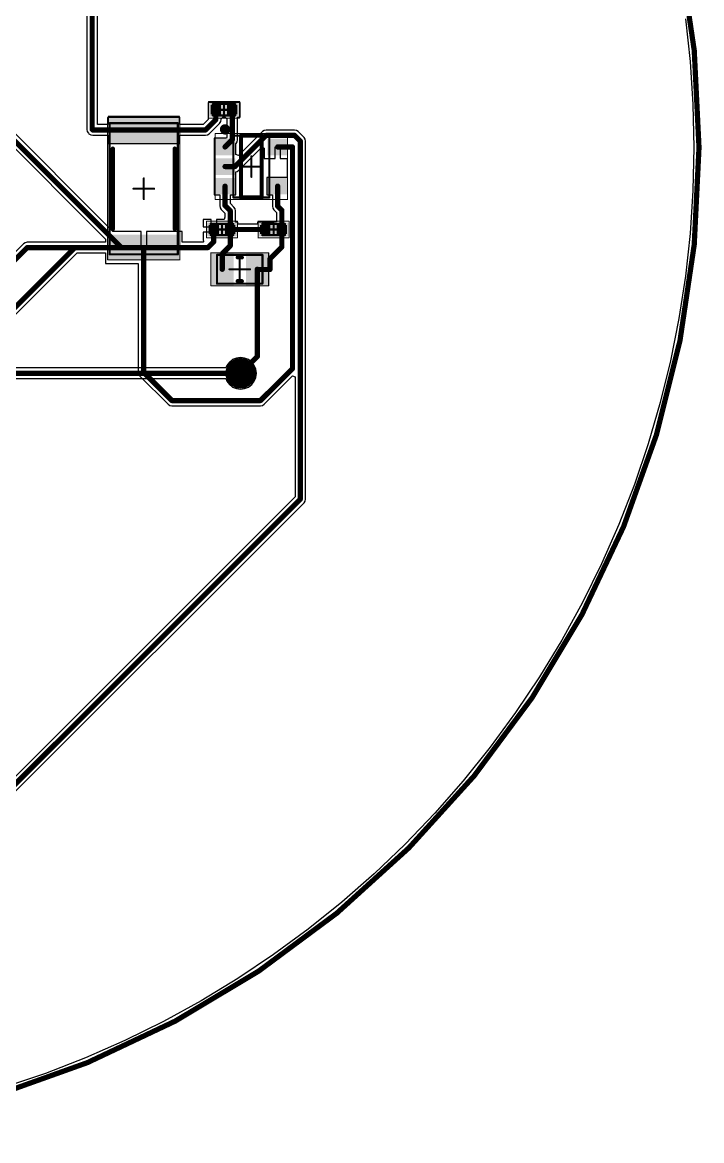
# Model space of a CAD drawing. Header units: millimetres. Extents: x 60.3 to 156.5, y 68.2 to 164.5.
# Drawn here: x 123.6 to 156.5, y 68.2 to 122.4 of the extents above; entities that cross this region are included whole.
import ezdxf

# ---------------------------------------------------------------- set-up
doc = ezdxf.new("R2010")
doc.units = ezdxf.units.MM
for name, color, linetype in [('BottomLayer', 5, 'Continuous'), ('BottomSolder', 6, 'Continuous'), ('KeepOutLayer', 6, 'Continuous'), ('Mechanical13', 56, 'Continuous'), ('Mechanical15', 56, 'Continuous'), ('MultiLayer', 9, 'Continuous'), ('TopLayer', 1, 'Continuous'), ('TopOverlay', 2, 'Continuous'), ('TopPaste', 8, 'Continuous'), ('TopSolder', 216, 'Continuous'), ('ViaHoleLayer', 16, 'Continuous')]:
    doc.layers.add(name, color=color, linetype=linetype)

# ---------------------------------------------------------------- blocks, each defined once
blk = doc.blocks.new('CAP0805_1')
at = {"layer": 'Mechanical13', "const_width": 0.1}
for points in [[(-1.1, -0.7), (-1.1, 0.7)], [(-1.1, 0.7), (1.1, 0.7)], [(1.1, -0.7), (1.1, 0.7)], [(-1.1, -0.7), (1.1, -0.7)]]:
    blk.add_lwpolyline(points, dxfattribs=at)
at = {"layer": 'Mechanical13', "const_width": 0.05}
for points in [[(-1.125, 0.7, 1), (-1.075, 0.7, 1)], [(-1.125, 0.7, 1), (-1.075, 0.7, 1)], [(1.075, 0.7, 1), (1.125, 0.7, 1)], [(1.075, 0.7, 1), (1.125, 0.7, 1)], [(-1.125, -0.7, 1), (-1.075, -0.7, 1)], [(-1.125, -0.7, 1), (-1.075, -0.7, 1)], [(1.075, -0.7, 1), (1.125, -0.7, 1)], [(1.075, -0.7, 1), (1.125, -0.7, 1)]]:
    blk.add_lwpolyline(points, format="xyb", close=True, dxfattribs=at)
at = {"layer": 'Mechanical15'}
for points, const_width in [([(-1.4, -0.8), (-1.4, 0.8)], 0.05), ([(-1.4, 0.8), (1.4, 0.8)], 0.05), ([(0, -0.5), (0, 0.5)], 0.1), ([(1.4, -0.8), (1.4, 0.8)], 0.05), ([(-0.5, 0), (0.5, 0)], 0.1), ([(-1.4, -0.8), (1.4, -0.8)], 0.05)]:
    blk.add_lwpolyline(points, dxfattribs=dict(at, const_width=const_width))
for points, const_width in [([(-1.412, 0.8, 1), (-1.387, 0.8, 1)], 0.025), ([(-1.412, 0.8, 1), (-1.387, 0.8, 1)], 0.025), ([(-0.025, 0.5, 1), (0.025, 0.5, 1)], 0.05), ([(1.387, 0.8, 1), (1.412, 0.8, 1)], 0.025), ([(1.387, 0.8, 1), (1.412, 0.8, 1)], 0.025), ([(-0.525, 0, 1), (-0.475, 0, 1)], 0.05), ([(0.475, 0, 1), (0.525, 0, 1)], 0.05), ([(-0.025, -0.5, 1), (0.025, -0.5, 1)], 0.05), ([(-1.412, -0.8, 1), (-1.387, -0.8, 1)], 0.025), ([(-1.412, -0.8, 1), (-1.387, -0.8, 1)], 0.025), ([(1.387, -0.8, 1), (1.412, -0.8, 1)], 0.025), ([(1.387, -0.8, 1), (1.412, -0.8, 1)], 0.025)]:
    blk.add_lwpolyline(points, format="xyb", close=True, dxfattribs=dict(at, const_width=const_width))
at = {"layer": 'TopLayer'}
for points in [[(-0.4, -0.675), (-0.4, 0.675), (-1.3, -0.675), (-1.3, 0.675)], [(1.3, -0.675), (1.3, 0.675), (0.4, -0.675), (0.4, 0.675)]]:
    blk.add_solid(points, dxfattribs=at)
at = {"layer": 'TopOverlay', "const_width": 0.2}
for points in [[(-0.1, 0.575), (0.1, 0.575)], [(-0.1, -0.575), (0.1, -0.575)]]:
    blk.add_lwpolyline(points, dxfattribs=at)
at = {"layer": 'TopOverlay', "const_width": 0.1}
for points in [[(-0.15, 0.575, 1), (-0.05, 0.575, 1)], [(0.05, 0.575, 1), (0.15, 0.575, 1)], [(-0.15, -0.575, 1), (-0.05, -0.575, 1)], [(0.05, -0.575, 1), (0.15, -0.575, 1)]]:
    blk.add_lwpolyline(points, format="xyb", close=True, dxfattribs=at)
at = {"layer": 'TopPaste'}
for points in [[(-0.4, -0.675), (-0.4, 0.675), (-1.3, -0.675), (-1.3, 0.675)], [(1.3, -0.675), (1.3, 0.675), (0.4, -0.675), (0.4, 0.675)]]:
    blk.add_solid(points, dxfattribs=at)
at = {"layer": 'TopSolder'}
for points in [[(-0.298, -0.777), (-0.298, 0.777), (-1.402, -0.777), (-1.402, 0.777)], [(1.402, -0.777), (1.402, 0.777), (0.298, -0.777), (0.298, 0.777)]]:
    blk.add_solid(points, dxfattribs=at)
blk = doc.blocks.new('RES0402_42')
at = {"layer": 'Mechanical13', "const_width": 0.1}
for points in [[(-0.55, -0.275), (-0.55, 0.275)], [(-0.55, 0.275), (0.55, 0.275)], [(0.55, -0.275), (0.55, 0.275)], [(-0.55, -0.275), (0.55, -0.275)]]:
    blk.add_lwpolyline(points, dxfattribs=at)
at = {"layer": 'Mechanical13', "const_width": 0.05}
for points in [[(-0.575, 0.275, 1), (-0.525, 0.275, 1)], [(-0.575, 0.275, 1), (-0.525, 0.275, 1)], [(0.525, 0.275, 1), (0.575, 0.275, 1)], [(0.525, 0.275, 1), (0.575, 0.275, 1)], [(-0.575, -0.275, 1), (-0.525, -0.275, 1)], [(-0.575, -0.275, 1), (-0.525, -0.275, 1)], [(0.525, -0.275, 1), (0.575, -0.275, 1)], [(0.525, -0.275, 1), (0.575, -0.275, 1)]]:
    blk.add_lwpolyline(points, format="xyb", close=True, dxfattribs=at)
at = {"layer": 'Mechanical15'}
for points, const_width in [([(-0.75, -0.4), (-0.75, 0.4)], 0.05), ([(-0.75, 0.4), (0.75, 0.4)], 0.05), ([(-0.275, 0), (0.275, 0)], 0.1), ([(0, -0.275), (0, 0.275)], 0.1), ([(0.75, -0.4), (0.75, 0.4)], 0.05), ([(-0.75, -0.4), (0.75, -0.4)], 0.05)]:
    blk.add_lwpolyline(points, dxfattribs=dict(at, const_width=const_width))
for points, const_width in [([(-0.763, 0.4, 1), (-0.738, 0.4, 1)], 0.025), ([(-0.763, 0.4, 1), (-0.738, 0.4, 1)], 0.025), ([(-0.3, 0, 1), (-0.25, 0, 1)], 0.05), ([(-0.025, 0.275, 1), (0.025, 0.275, 1)], 0.05), ([(0.25, 0, 1), (0.3, 0, 1)], 0.05), ([(0.738, 0.4, 1), (0.763, 0.4, 1)], 0.025), ([(0.738, 0.4, 1), (0.763, 0.4, 1)], 0.025), ([(-0.763, -0.4, 1), (-0.738, -0.4, 1)], 0.025), ([(-0.763, -0.4, 1), (-0.738, -0.4, 1)], 0.025), ([(-0.025, -0.275, 1), (0.025, -0.275, 1)], 0.05), ([(0.738, -0.4, 1), (0.763, -0.4, 1)], 0.025), ([(0.738, -0.4, 1), (0.763, -0.4, 1)], 0.025)]:
    blk.add_lwpolyline(points, format="xyb", close=True, dxfattribs=dict(at, const_width=const_width))
at = {"layer": 'TopLayer'}
for points in [[(-0.15, -0.225), (-0.15, 0.225), (-0.65, -0.225), (-0.65, 0.225)], [(0.65, -0.225), (0.65, 0.225), (0.15, -0.225), (0.15, 0.225)]]:
    blk.add_solid(points, dxfattribs=at)
at = {"layer": 'TopPaste'}
for points in [[(-0.15, -0.225), (-0.15, 0.225), (-0.65, -0.225), (-0.65, 0.225)], [(0.65, -0.225), (0.65, 0.225), (0.15, -0.225), (0.15, 0.225)]]:
    blk.add_solid(points, dxfattribs=at)
at = {"layer": 'TopSolder'}
for points in [[(-0.048, -0.327), (-0.048, 0.327), (-0.752, -0.327), (-0.752, 0.327)], [(0.752, -0.327), (0.752, 0.327), (0.048, -0.327), (0.048, 0.327)]]:
    blk.add_solid(points, dxfattribs=at)
blk = doc.blocks.new('RES0402_43')
at = {"layer": 'Mechanical13', "const_width": 0.1}
for points in [[(-0.55, -0.275), (-0.55, 0.275)], [(-0.55, 0.275), (0.55, 0.275)], [(0.55, -0.275), (0.55, 0.275)], [(-0.55, -0.275), (0.55, -0.275)]]:
    blk.add_lwpolyline(points, dxfattribs=at)
at = {"layer": 'Mechanical13', "const_width": 0.05}
for points in [[(-0.575, 0.275, 1), (-0.525, 0.275, 1)], [(-0.575, 0.275, 1), (-0.525, 0.275, 1)], [(0.525, 0.275, 1), (0.575, 0.275, 1)], [(0.525, 0.275, 1), (0.575, 0.275, 1)], [(-0.575, -0.275, 1), (-0.525, -0.275, 1)], [(-0.575, -0.275, 1), (-0.525, -0.275, 1)], [(0.525, -0.275, 1), (0.575, -0.275, 1)], [(0.525, -0.275, 1), (0.575, -0.275, 1)]]:
    blk.add_lwpolyline(points, format="xyb", close=True, dxfattribs=at)
at = {"layer": 'Mechanical15'}
for points, const_width in [([(-0.75, -0.4), (-0.75, 0.4)], 0.05), ([(-0.75, 0.4), (0.75, 0.4)], 0.05), ([(-0.275, 0), (0.275, 0)], 0.1), ([(0, -0.275), (0, 0.275)], 0.1), ([(0.75, -0.4), (0.75, 0.4)], 0.05), ([(-0.75, -0.4), (0.75, -0.4)], 0.05)]:
    blk.add_lwpolyline(points, dxfattribs=dict(at, const_width=const_width))
for points, const_width in [([(-0.763, 0.4, 1), (-0.738, 0.4, 1)], 0.025), ([(-0.763, 0.4, 1), (-0.738, 0.4, 1)], 0.025), ([(-0.3, 0, 1), (-0.25, 0, 1)], 0.05), ([(-0.025, 0.275, 1), (0.025, 0.275, 1)], 0.05), ([(0.25, 0, 1), (0.3, 0, 1)], 0.05), ([(0.738, 0.4, 1), (0.763, 0.4, 1)], 0.025), ([(0.738, 0.4, 1), (0.763, 0.4, 1)], 0.025), ([(-0.763, -0.4, 1), (-0.738, -0.4, 1)], 0.025), ([(-0.763, -0.4, 1), (-0.738, -0.4, 1)], 0.025), ([(-0.025, -0.275, 1), (0.025, -0.275, 1)], 0.05), ([(0.738, -0.4, 1), (0.763, -0.4, 1)], 0.025), ([(0.738, -0.4, 1), (0.763, -0.4, 1)], 0.025)]:
    blk.add_lwpolyline(points, format="xyb", close=True, dxfattribs=dict(at, const_width=const_width))
at = {"layer": 'TopLayer'}
for points in [[(-0.15, -0.225), (-0.15, 0.225), (-0.65, -0.225), (-0.65, 0.225)], [(0.65, -0.225), (0.65, 0.225), (0.15, -0.225), (0.15, 0.225)]]:
    blk.add_solid(points, dxfattribs=at)
at = {"layer": 'TopPaste'}
for points in [[(-0.15, -0.225), (-0.15, 0.225), (-0.65, -0.225), (-0.65, 0.225)], [(0.65, -0.225), (0.65, 0.225), (0.15, -0.225), (0.15, 0.225)]]:
    blk.add_solid(points, dxfattribs=at)
at = {"layer": 'TopSolder'}
for points in [[(-0.048, -0.327), (-0.048, 0.327), (-0.752, -0.327), (-0.752, 0.327)], [(0.752, -0.327), (0.752, 0.327), (0.048, -0.327), (0.048, 0.327)]]:
    blk.add_solid(points, dxfattribs=at)
blk = doc.blocks.new('RES0402_44')
at = {"layer": 'Mechanical13', "const_width": 0.1}
for points in [[(-0.55, -0.275), (-0.55, 0.275)], [(-0.55, 0.275), (0.55, 0.275)], [(0.55, -0.275), (0.55, 0.275)], [(-0.55, -0.275), (0.55, -0.275)]]:
    blk.add_lwpolyline(points, dxfattribs=at)
at = {"layer": 'Mechanical13', "const_width": 0.05}
for points in [[(-0.575, 0.275, 1), (-0.525, 0.275, 1)], [(-0.575, 0.275, 1), (-0.525, 0.275, 1)], [(0.525, 0.275, 1), (0.575, 0.275, 1)], [(0.525, 0.275, 1), (0.575, 0.275, 1)], [(-0.575, -0.275, 1), (-0.525, -0.275, 1)], [(-0.575, -0.275, 1), (-0.525, -0.275, 1)], [(0.525, -0.275, 1), (0.575, -0.275, 1)], [(0.525, -0.275, 1), (0.575, -0.275, 1)]]:
    blk.add_lwpolyline(points, format="xyb", close=True, dxfattribs=at)
at = {"layer": 'Mechanical15'}
for points, const_width in [([(-0.75, -0.4), (-0.75, 0.4)], 0.05), ([(-0.75, 0.4), (0.75, 0.4)], 0.05), ([(-0.275, 0), (0.275, 0)], 0.1), ([(0, -0.275), (0, 0.275)], 0.1), ([(0.75, -0.4), (0.75, 0.4)], 0.05), ([(-0.75, -0.4), (0.75, -0.4)], 0.05)]:
    blk.add_lwpolyline(points, dxfattribs=dict(at, const_width=const_width))
for points, const_width in [([(-0.762, 0.4, 1), (-0.737, 0.4, 1)], 0.025), ([(-0.762, 0.4, 1), (-0.737, 0.4, 1)], 0.025), ([(-0.3, 0, 1), (-0.25, 0, 1)], 0.05), ([(-0.025, 0.275, 1), (0.025, 0.275, 1)], 0.05), ([(0.25, 0, 1), (0.3, 0, 1)], 0.05), ([(0.738, 0.4, 1), (0.763, 0.4, 1)], 0.025), ([(0.738, 0.4, 1), (0.763, 0.4, 1)], 0.025), ([(-0.762, -0.4, 1), (-0.737, -0.4, 1)], 0.025), ([(-0.762, -0.4, 1), (-0.737, -0.4, 1)], 0.025), ([(-0.025, -0.275, 1), (0.025, -0.275, 1)], 0.05), ([(0.738, -0.4, 1), (0.763, -0.4, 1)], 0.025), ([(0.738, -0.4, 1), (0.763, -0.4, 1)], 0.025)]:
    blk.add_lwpolyline(points, format="xyb", close=True, dxfattribs=dict(at, const_width=const_width))
at = {"layer": 'TopLayer'}
for points in [[(-0.15, -0.225), (-0.15, 0.225), (-0.65, -0.225), (-0.65, 0.225)], [(0.65, -0.225), (0.65, 0.225), (0.15, -0.225), (0.15, 0.225)]]:
    blk.add_solid(points, dxfattribs=at)
at = {"layer": 'TopPaste'}
for points in [[(-0.15, -0.225), (-0.15, 0.225), (-0.65, -0.225), (-0.65, 0.225)], [(0.65, -0.225), (0.65, 0.225), (0.15, -0.225), (0.15, 0.225)]]:
    blk.add_solid(points, dxfattribs=at)
at = {"layer": 'TopSolder'}
for points in [[(-0.048, -0.327), (-0.048, 0.327), (-0.752, -0.327), (-0.752, 0.327)], [(0.752, -0.327), (0.752, 0.327), (0.048, -0.327), (0.048, 0.327)]]:
    blk.add_solid(points, dxfattribs=at)
blk = doc.blocks.new('RES2512_45')
at = {"layer": 'Mechanical13', "const_width": 0.1}
for points in [[(-3.18, -1.65), (-3.18, 1.65)], [(3.18, 1.65), (-3.18, 1.65)], [(3.18, -1.65), (3.18, 1.65)], [(3.18, -1.65), (-3.18, -1.65)]]:
    blk.add_lwpolyline(points, dxfattribs=at)
at = {"layer": 'Mechanical13', "const_width": 0.05}
for points in [[(-3.205, 1.65, 1), (-3.155, 1.65, 1)], [(-3.205, 1.65, 1), (-3.155, 1.65, 1)], [(3.155, 1.65, 1), (3.205, 1.65, 1)], [(3.155, 1.65, 1), (3.205, 1.65, 1)], [(-3.205, -1.65, 1), (-3.155, -1.65, 1)], [(-3.205, -1.65, 1), (-3.155, -1.65, 1)], [(3.155, -1.65, 1), (3.205, -1.65, 1)], [(3.155, -1.65, 1), (3.205, -1.65, 1)]]:
    blk.add_lwpolyline(points, format="xyb", close=True, dxfattribs=at)
at = {"layer": 'Mechanical15'}
for points, const_width in [([(-3.45, -1.75), (-3.45, 1.75)], 0.05), ([(3.45, 1.75), (-3.45, 1.75)], 0.05), ([(3.45, -1.75), (3.45, 1.75)], 0.05), ([(0, -0.5), (0, 0.5)], 0.1), ([(0.5, 0), (-0.5, 0)], 0.1), ([(3.45, -1.75), (-3.45, -1.75)], 0.05)]:
    blk.add_lwpolyline(points, dxfattribs=dict(at, const_width=const_width))
for points, const_width in [([(-3.463, 1.75, 1), (-3.438, 1.75, 1)], 0.025), ([(-3.463, 1.75, 1), (-3.438, 1.75, 1)], 0.025), ([(3.438, 1.75, 1), (3.463, 1.75, 1)], 0.025), ([(3.438, 1.75, 1), (3.463, 1.75, 1)], 0.025), ([(-0.025, 0.5, 1), (0.025, 0.5, 1)], 0.05), ([(-0.525, 0, 1), (-0.475, 0, 1)], 0.05), ([(0.475, 0, 1), (0.525, 0, 1)], 0.05), ([(-0.025, -0.5, 1), (0.025, -0.5, 1)], 0.05), ([(-3.463, -1.75, 1), (-3.438, -1.75, 1)], 0.025), ([(-3.463, -1.75, 1), (-3.438, -1.75, 1)], 0.025), ([(3.438, -1.75, 1), (3.463, -1.75, 1)], 0.025), ([(3.438, -1.75, 1), (3.463, -1.75, 1)], 0.025)]:
    blk.add_lwpolyline(points, format="xyb", close=True, dxfattribs=dict(at, const_width=const_width))
at = {"layer": 'TopLayer'}
for points in [[(-2.325, -1.6), (-2.325, 1.6), (-3.375, -1.6), (-3.375, 1.6)], [(3.375, -1.6), (3.375, 1.6), (2.325, -1.6), (2.325, 1.6)]]:
    blk.add_solid(points, dxfattribs=at)
at = {"layer": 'TopOverlay', "const_width": 0.2}
for points in [[(1.95, 1.5), (-1.95, 1.5)], [(1.95, -1.5), (-1.95, -1.5)]]:
    blk.add_lwpolyline(points, dxfattribs=at)
at = {"layer": 'TopOverlay', "const_width": 0.1}
for points in [[(-2, 1.5, 1), (-1.9, 1.5, 1)], [(1.9, 1.5, 1), (2, 1.5, 1)], [(-2, -1.5, 1), (-1.9, -1.5, 1)], [(1.9, -1.5, 1), (2, -1.5, 1)]]:
    blk.add_lwpolyline(points, format="xyb", close=True, dxfattribs=at)
at = {"layer": 'TopPaste'}
for points in [[(-2.325, -1.6), (-2.325, 1.6), (-3.375, -1.6), (-3.375, 1.6)], [(3.375, -1.6), (3.375, 1.6), (2.325, -1.6), (2.325, 1.6)]]:
    blk.add_solid(points, dxfattribs=at)
at = {"layer": 'TopSolder'}
for points in [[(-2.223, -1.702), (-2.223, 1.702), (-3.477, -1.702), (-3.477, 1.702)], [(3.477, -1.702), (3.477, 1.702), (2.223, -1.702), (2.223, 1.702)]]:
    blk.add_solid(points, dxfattribs=at)
blk = doc.blocks.new('SOT23_5_67')
at = {"layer": 'Mechanical13', "const_width": 0.1}
for points in [[(-0.875, -1.5), (-0.875, 1.5)], [(-0.875, 1.5), (0.875, 1.5)], [(0.875, -1.5), (0.875, 1.5)], [(-0.875, -1.5), (0.875, -1.5)]]:
    blk.add_lwpolyline(points, dxfattribs=at)
at = {"layer": 'Mechanical13', "const_width": 0.05}
for points in [[(-0.9, 1.5, 1), (-0.85, 1.5, 1)], [(-0.9, 1.5, 1), (-0.85, 1.5, 1)], [(0.85, 1.5, 1), (0.9, 1.5, 1)], [(0.85, 1.5, 1), (0.9, 1.5, 1)], [(-0.9, -1.5, 1), (-0.85, -1.5, 1)], [(-0.9, -1.5, 1), (-0.85, -1.5, 1)], [(0.85, -1.5, 1), (0.9, -1.5, 1)], [(0.85, -1.5, 1), (0.9, -1.5, 1)]]:
    blk.add_lwpolyline(points, format="xyb", close=True, dxfattribs=at)
at = {"layer": 'Mechanical15'}
for points, const_width in [([(-1.75, -1.6), (-1.75, 1.6)], 0.05), ([(-1.75, 1.6), (1.75, 1.6)], 0.05), ([(1.75, -1.6), (1.75, 1.6)], 0.05), ([(0, -0.5), (0, 0.5)], 0.1), ([(-0.5, 0), (0.5, 0)], 0.1), ([(-1.75, -1.6), (1.75, -1.6)], 0.05)]:
    blk.add_lwpolyline(points, dxfattribs=dict(at, const_width=const_width))
for points, const_width in [([(-1.762, 1.6, 1), (-1.737, 1.6, 1)], 0.025), ([(-1.762, 1.6, 1), (-1.737, 1.6, 1)], 0.025), ([(1.737, 1.6, 1), (1.762, 1.6, 1)], 0.025), ([(1.737, 1.6, 1), (1.762, 1.6, 1)], 0.025), ([(-0.025, 0.5, 1), (0.025, 0.5, 1)], 0.05), ([(-0.525, 0, 1), (-0.475, 0, 1)], 0.05), ([(0.475, 0, 1), (0.525, 0, 1)], 0.05), ([(-0.025, -0.5, 1), (0.025, -0.5, 1)], 0.05), ([(-1.762, -1.6, 1), (-1.737, -1.6, 1)], 0.025), ([(-1.762, -1.6, 1), (-1.737, -1.6, 1)], 0.025), ([(1.737, -1.6, 1), (1.762, -1.6, 1)], 0.025), ([(1.737, -1.6, 1), (1.762, -1.6, 1)], 0.025)]:
    blk.add_lwpolyline(points, format="xyb", close=True, dxfattribs=dict(at, const_width=const_width))
at = {"layer": 'TopLayer'}
for points in [[(-0.875, 0.65), (-0.875, 1.25), (-1.675, 0.65), (-1.675, 1.25)], [(1.675, 0.65), (1.675, 1.25), (0.875, 0.65), (0.875, 1.25)], [(-0.875, -0.3), (-0.875, 0.3), (-1.675, -0.3), (-1.675, 0.3)], [(-0.875, -1.25), (-0.875, -0.65), (-1.675, -1.25), (-1.675, -0.65)], [(1.675, -1.25), (1.675, -0.65), (0.875, -1.25), (0.875, -0.65)]]:
    blk.add_solid(points, dxfattribs=at)
at = {"layer": 'TopOverlay'}
for points, const_width in [([(-1.15, 1.8, 1), (-1.4, 1.8, 1)], 0.25), ([(-1.463, 1.8, 1), (-1.338, 1.8, 1)], 0.125), ([(-1.212, 1.8, 1), (-1.088, 1.8, 1)], 0.125), ([(-0.55, 1.5, 1), (-0.45, 1.5, 1)], 0.1), ([(-0.55, 1.5, 1), (-0.45, 1.5, 1)], 0.1), ([(0.45, 1.5, 1), (0.55, 1.5, 1)], 0.1), ([(0.45, 1.5, 1), (0.55, 1.5, 1)], 0.1), ([(-0.55, -1.5, 1), (-0.45, -1.5, 1)], 0.1), ([(-0.55, -1.5, 1), (-0.45, -1.5, 1)], 0.1), ([(0.45, -1.5, 1), (0.55, -1.5, 1)], 0.1), ([(0.45, -1.5, 1), (0.55, -1.5, 1)], 0.1)]:
    blk.add_lwpolyline(points, format="xyb", close=True, dxfattribs=dict(at, const_width=const_width))
at = {"layer": 'TopOverlay', "const_width": 0.2}
for points in [[(-0.5, -1.5), (-0.5, 1.5)], [(-0.5, 1.5), (0.5, 1.5)], [(0.5, -1.5), (0.5, 1.5)], [(-0.5, -1.5), (0.5, -1.5)]]:
    blk.add_lwpolyline(points, dxfattribs=at)
at = {"layer": 'TopPaste'}
for points in [[(-0.875, 0.65), (-0.875, 1.25), (-1.675, 0.65), (-1.675, 1.25)], [(1.675, 0.65), (1.675, 1.25), (0.875, 0.65), (0.875, 1.25)], [(-0.875, -0.3), (-0.875, 0.3), (-1.675, -0.3), (-1.675, 0.3)], [(-0.875, -1.25), (-0.875, -0.65), (-1.675, -1.25), (-1.675, -0.65)], [(1.675, -1.25), (1.675, -0.65), (0.875, -1.25), (0.875, -0.65)]]:
    blk.add_solid(points, dxfattribs=at)
at = {"layer": 'TopSolder'}
for points in [[(-0.773, 0.548), (-0.773, 1.352), (-1.777, 0.548), (-1.777, 1.352)], [(1.777, 0.548), (1.777, 1.352), (0.773, 0.548), (0.773, 1.352)], [(-0.773, -0.402), (-0.773, 0.402), (-1.777, -0.402), (-1.777, 0.402)], [(-0.773, -1.352), (-0.773, -0.548), (-1.777, -1.352), (-1.777, -0.548)], [(1.777, -1.352), (1.777, -0.548), (0.773, -1.352), (0.773, -0.548)]]:
    blk.add_solid(points, dxfattribs=at)

msp = doc.modelspace()

# ---------------------------------------------------------------- linework, layer by layer
at = {"layer": 'BottomLayer'}
for p, q in [((155.738, 122.559), (155.965, 120.488)), ((155.965, 120.488), (156.101, 118.41)), ((156.101, 118.41), (156.147, 116.327)), ((156.147, 116.327), (156.101, 114.244)), ((156.101, 114.244), (155.965, 112.166)), ((155.965, 112.166), (155.738, 110.095)), ((155.738, 110.095), (155.421, 108.036)), ((155.421, 108.036), (155.015, 105.993)), ((133.523, 105.768), (133.471, 105.642)), ((133.645, 105.927), (133.523, 105.768)), ((133.804, 106.048), (133.645, 105.927)), ((133.989, 106.125), (133.804, 106.048)), ((134.187, 106.151), (133.989, 106.125)), ((134.386, 106.125), (134.187, 106.151)), ((134.571, 106.048), (134.386, 106.125)), ((134.729, 105.927), (134.571, 106.048)), ((134.851, 105.768), (134.729, 105.927)), ((134.928, 105.583), (134.851, 105.768)), ((155.015, 105.993), (154.52, 103.969)), ((133.471, 105.642), (82.296, 105.642)), ((134.851, 105.001), (134.928, 105.186)), ((134.954, 105.385), (134.928, 105.583)), ((134.928, 105.186), (134.954, 105.385)), ((82.402, 105.128), (133.471, 105.128)), ((133.471, 105.128), (133.523, 105.001)), ((133.523, 105.001), (133.645, 104.843)), ((133.645, 104.843), (133.804, 104.721)), ((133.804, 104.721), (133.989, 104.644)), ((133.989, 104.644), (134.187, 104.618)), ((134.187, 104.618), (134.386, 104.644)), ((134.386, 104.644), (134.571, 104.721)), ((134.571, 104.721), (134.729, 104.843)), ((134.729, 104.843), (134.851, 105.001)), ((154.52, 103.969), (153.937, 101.969)), ((153.937, 101.969), (153.267, 99.997)), ((153.267, 99.997), (152.512, 98.055)), ((152.512, 98.055), (151.673, 96.148)), ((151.673, 96.148), (150.752, 94.28)), ((150.752, 94.28), (149.75, 92.454)), ((149.75, 92.454), (148.669, 90.673)), ((148.669, 90.673), (147.512, 88.941)), ((147.512, 88.941), (146.28, 87.261)), ((146.28, 87.261), (144.976, 85.636)), ((144.976, 85.636), (143.603, 84.07)), ((143.603, 84.07), (142.162, 82.565)), ((142.162, 82.565), (140.657, 81.124)), ((140.657, 81.124), (139.091, 79.751)), ((139.091, 79.751), (137.466, 78.447)), ((137.466, 78.447), (135.786, 77.215)), ((135.786, 77.215), (134.054, 76.058)), ((134.054, 76.058), (132.273, 74.977)), ((132.273, 74.977), (130.447, 73.975)), ((130.447, 73.975), (128.579, 73.054)), ((128.579, 73.054), (126.672, 72.215)), ((126.672, 72.215), (124.73, 71.46)), ((124.73, 71.46), (122.758, 70.79))]:
    msp.add_line(p, q, dxfattribs=at)
for points, const_width in [([(133.87, 105.385, 1), (134.505, 105.385, 1)], 0.635), ([(134.124, 105.385, 1), (134.251, 105.385, 1)], 0.127)]:
    msp.add_lwpolyline(points, format="xyb", close=True, dxfattribs=dict(at, const_width=const_width))
at = {"layer": 'BottomLayer', "const_width": 0.254}
msp.add_lwpolyline([(82.296, 105.385), (134.187, 105.385)], dxfattribs=at)
at = {"layer": 'BottomSolder', "const_width": 0.737}
msp.add_lwpolyline([(133.819, 105.385, 1), (134.556, 105.385, 1)], format="xyb", close=True, dxfattribs=at)
at = {"layer": 'KeepOutLayer'}
for points, const_width in [([(156.4, 116.327, 1), (60.4, 116.327, 1)], 0.254), ([(156.337, 116.327, 1), (156.464, 116.327, 1)], 0.127)]:
    msp.add_lwpolyline(points, format="xyb", close=True, dxfattribs=dict(at, const_width=const_width))
at = {"layer": 'MultiLayer', "const_width": 0.635}
msp.add_lwpolyline([(133.87, 105.385, 1), (134.505, 105.385, 1)], format="xyb", close=True, dxfattribs=at)
at = {"layer": 'TopLayer'}
for p, q in [((126.743, 135.992), (126.743, 117.202)), ((127.257, 117.434), (127.257, 132.402)), ((155.738, 122.559), (155.965, 120.488)), ((128.007, 112.256), (118.06, 122.203)), ((117.621, 121.915), (127.646, 111.89)), ((155.965, 120.488), (156.101, 118.41)), ((133.286, 118.504), (132.613, 118.504)), ((132.613, 118.504), (132.613, 117.804)), ((133.413, 118.504), (133.286, 118.504)), ((133.49, 118.504), (133.413, 118.504)), ((134.163, 118.504), (133.49, 118.504)), ((134.163, 117.804), (134.163, 118.504)), ((156.101, 118.41), (156.147, 116.327)), ((131.225, 117.827), (127.775, 117.827)), ((127.775, 117.827), (127.775, 117.434)), ((131.225, 117.434), (131.225, 117.827)), ((132.623, 117.677), (132.38, 117.434)), ((132.613, 117.804), (132.613, 117.804)), ((132.613, 117.804), (132.623, 117.677)), ((133.225, 117.58), (133.245, 117.679)), ((133.245, 117.714), (133.335, 117.804)), ((133.245, 117.679), (133.245, 117.714)), ((133.335, 117.804), (133.441, 117.804)), ((133.441, 117.804), (133.531, 117.714)), ((133.531, 117.714), (133.531, 116.81)), ((134.045, 116.704), (134.045, 117.804)), ((134.045, 117.804), (134.163, 117.804)), ((126.743, 117.202), (126.763, 117.104)), ((126.763, 117.104), (126.818, 117.021)), ((127.775, 117.434), (127.257, 117.434)), ((132.38, 117.434), (131.225, 117.434)), ((132.668, 116.995), (133.17, 117.497)), ((133.17, 117.497), (133.225, 117.58)), ((135.251, 117.098), (134.09, 115.937)), ((135.334, 117.154), (135.251, 117.098)), ((135.433, 117.173), (135.334, 117.154)), ((136.804, 117.173), (135.433, 117.173)), ((136.903, 117.154), (136.804, 117.173)), ((136.986, 117.098), (136.903, 117.154)), ((137.265, 116.818), (136.986, 117.098)), ((126.818, 117.021), (126.844, 116.995)), ((126.844, 116.995), (126.927, 116.94)), ((126.927, 116.94), (127.025, 116.92)), ((127.025, 116.92), (127.775, 116.92)), ((127.775, 116.92), (127.775, 116.527)), ((127.775, 116.527), (131.225, 116.527)), ((131.225, 116.527), (131.225, 116.92)), ((131.225, 116.92), (132.486, 116.92)), ((132.486, 116.92), (132.585, 116.94)), ((132.585, 116.94), (132.668, 116.995)), ((133.5, 116.779), (132.913, 116.779)), ((132.913, 116.779), (132.913, 115.956)), ((133.531, 116.81), (133.5, 116.779)), ((133.963, 116.516), (133.97, 116.522)), ((133.963, 115.989), (133.963, 116.516)), ((133.97, 116.522), (134.025, 116.606)), ((134.025, 116.606), (134.045, 116.704)), ((134.045, 116.704), (134.045, 116.704)), ((137.321, 116.735), (137.265, 116.818)), ((137.265, 116.818), (137.265, 116.818)), ((137.341, 116.637), (137.321, 116.735)), ((137.341, 99.289), (137.341, 116.637)), ((134.09, 115.937), (133.963, 115.989)), ((134.102, 115.222), (135.217, 116.337)), ((135.217, 116.337), (135.334, 116.288)), ((135.334, 116.288), (135.334, 115.8)), ((135.861, 115.8), (135.861, 116.354)), ((135.861, 116.354), (136.115, 116.354)), ((136.115, 116.354), (136.115, 115.8)), ((156.147, 116.327), (156.101, 114.244)), ((132.913, 115.956), (132.913, 115.929)), ((132.913, 115.929), (132.913, 115.829)), ((132.913, 115.829), (132.913, 115.802)), ((132.913, 115.802), (132.913, 114.979)), ((135.334, 115.8), (135.861, 115.8)), ((136.115, 115.8), (136.446, 115.8)), ((136.446, 115.8), (136.446, 114.879)), ((132.913, 114.979), (132.913, 114.979)), ((132.913, 114.979), (132.913, 114.879)), ((133.963, 115.155), (134.019, 115.167)), ((133.963, 114.979), (133.963, 115.155)), ((133.963, 114.879), (133.963, 114.979)), ((133.963, 114.979), (133.963, 114.979)), ((134.019, 115.167), (134.102, 115.222)), ((132.913, 114.879), (132.913, 114.879)), ((132.913, 114.879), (132.913, 114.029)), ((133.963, 114.029), (133.963, 114.879)), ((133.963, 114.879), (133.963, 114.879)), ((136.446, 114.879), (135.463, 114.879)), ((135.463, 114.879), (135.463, 114.029)), ((132.913, 114.029), (133.181, 114.029)), ((133.181, 114.029), (133.181, 113.509)), ((133.695, 113.615), (133.695, 114.029)), ((133.695, 114.029), (133.963, 114.029)), ((135.463, 114.029), (135.731, 114.029)), ((135.731, 114.029), (135.731, 113.484)), ((156.101, 114.244), (155.965, 112.166)), ((133.181, 113.509), (133.201, 113.41)), ((133.201, 113.41), (133.256, 113.327)), ((133.256, 113.327), (133.431, 113.152)), ((133.87, 113.44), (133.695, 113.615)), ((133.925, 113.357), (133.87, 113.44)), ((133.945, 113.259), (133.925, 113.357)), ((135.731, 113.484), (135.751, 113.386)), ((135.751, 113.386), (135.806, 113.302)), ((135.806, 113.302), (135.931, 113.178)), ((132.761, 112.833), (132.384, 112.833)), ((132.384, 112.833), (132.384, 112.481)), ((132.761, 112.481), (132.761, 112.833)), ((133.392, 112.833), (133.015, 112.833)), ((133.015, 112.833), (133.015, 112.354)), ((133.431, 112.944), (133.392, 112.833)), ((133.431, 113.152), (133.431, 112.944)), ((133.945, 112.704), (133.945, 113.259)), ((135.931, 112.726), (135.813, 112.704)), ((135.931, 113.178), (135.931, 112.726)), ((129.373, 112.256), (128.007, 112.256)), ((129.373, 111.477), (129.373, 112.256)), ((131.354, 112.256), (129.627, 112.256)), ((129.627, 112.256), (129.627, 111.477)), ((131.354, 111.734), (131.354, 112.256)), ((132.384, 112.481), (132.761, 112.481)), ((132.888, 112.227), (132.384, 112.227)), ((132.384, 112.227), (132.384, 111.875)), ((133.015, 112.354), (132.888, 112.354)), ((132.888, 112.354), (132.888, 112.227)), ((134.063, 112.704), (133.945, 112.704)), ((134.063, 112.611), (134.063, 112.704)), ((135.013, 112.611), (134.063, 112.611)), ((135.763, 112.704), (135.013, 112.704)), ((135.013, 112.704), (135.013, 112.611)), ((135.813, 112.704), (135.763, 112.704)), ((135.763, 112.704), (135.763, 112.704)), ((123.669, 111.659), (121.357, 109.347)), ((123.752, 111.714), (123.669, 111.659)), ((123.85, 111.734), (123.752, 111.714)), ((126.158, 111.734), (123.85, 111.734)), ((127.646, 111.734), (126.158, 111.734)), ((126.158, 111.734), (126.158, 111.734)), ((126.158, 111.734), (126.158, 111.734)), ((127.646, 111.89), (127.646, 111.734)), ((132.381, 111.734), (131.354, 111.734)), ((132.39, 111.748), (132.381, 111.734)), ((132.384, 111.875), (132.384, 111.875)), ((132.384, 111.875), (132.39, 111.748)), ((155.965, 112.166), (155.738, 110.095)), ((121.796, 106.751), (126.265, 111.22)), ((126.265, 111.22), (127.646, 111.22)), ((127.646, 111.22), (127.646, 110.698)), ((129.627, 111.477), (129.373, 111.477)), ((127.646, 110.698), (129.232, 110.698)), ((129.232, 110.698), (129.232, 105.435)), ((155.738, 110.095), (155.421, 108.036)), ((155.421, 108.036), (155.015, 105.993)), ((155.015, 105.993), (154.52, 103.969)), ((129.232, 105.435), (129.252, 105.337)), ((129.252, 105.337), (129.308, 105.254)), ((129.308, 105.254), (130.679, 103.882)), ((135.335, 103.882), (136.71, 105.257)), ((136.71, 105.257), (136.827, 105.208)), ((136.827, 105.208), (136.827, 99.395)), ((130.679, 103.882), (130.762, 103.826)), ((130.762, 103.826), (130.861, 103.807)), ((130.861, 103.807), (135.153, 103.807)), ((135.153, 103.807), (135.252, 103.826)), ((135.252, 103.826), (135.335, 103.882)), ((154.52, 103.969), (153.937, 101.969)), ((153.937, 101.969), (153.267, 99.997)), ((153.267, 99.997), (152.512, 98.055)), ((136.827, 99.395), (122.449, 85.017)), ((137.265, 99.107), (137.321, 99.19)), ((137.321, 99.19), (137.341, 99.289)), ((137.341, 99.289), (137.341, 99.289)), ((122.737, 84.578), (137.265, 99.107)), ((152.512, 98.055), (151.673, 96.148)), ((151.673, 96.148), (150.752, 94.28)), ((150.752, 94.28), (149.75, 92.454)), ((149.75, 92.454), (148.669, 90.673)), ((148.669, 90.673), (147.512, 88.941)), ((147.512, 88.941), (146.28, 87.261)), ((146.28, 87.261), (144.976, 85.636)), ((144.976, 85.636), (143.603, 84.07)), ((143.603, 84.07), (142.162, 82.565)), ((142.162, 82.565), (140.657, 81.124)), ((140.657, 81.124), (139.091, 79.751)), ((139.091, 79.751), (137.466, 78.447)), ((137.466, 78.447), (135.786, 77.215)), ((135.786, 77.215), (134.054, 76.058)), ((134.054, 76.058), (132.273, 74.977)), ((132.273, 74.977), (130.447, 73.975)), ((130.447, 73.975), (128.579, 73.054)), ((128.579, 73.054), (126.672, 72.215)), ((126.672, 72.215), (124.73, 71.46)), ((124.73, 71.46), (122.758, 70.79))]:
    msp.add_line(p, q, dxfattribs=at)
at = {"layer": 'TopLayer', "const_width": 0.254}
for points in [[(127, 117.202), (127, 135.992)], [(117.803, 122.096), (128.422, 111.477)], [(132.988, 117.679), (132.988, 118.154)], [(133.788, 116.704), (133.788, 118.154)], [(132.486, 117.177), (132.988, 117.679)], [(127, 117.202), (127.025, 117.177)], [(127.025, 117.177), (129.5, 117.177)], [(129.5, 117.177), (132.486, 117.177)], [(133.438, 116.354), (133.788, 116.704)], [(133.921, 115.404), (135.433, 116.916)], [(135.433, 116.916), (136.804, 116.916)], [(136.804, 116.916), (137.084, 116.637)], [(137.084, 99.289), (137.084, 116.637)], [(135.988, 116.354), (136.703, 116.354)], [(136.703, 105.613), (136.703, 116.354)], [(133.438, 115.404), (133.921, 115.404)], [(133.438, 113.509), (133.438, 114.454)], [(135.988, 113.484), (135.988, 114.454)], [(133.438, 113.509), (133.688, 113.259)], [(133.688, 112.354), (133.688, 113.259)], [(135.988, 113.484), (136.188, 113.284)], [(136.188, 112.354), (136.188, 113.284)], [(132.888, 111.76), (132.888, 112.354)], [(133.688, 112.354), (135.388, 112.354)], [(133.688, 111.564), (133.688, 112.354)], [(136.188, 111.506), (136.188, 112.354)], [(132.605, 111.477), (132.888, 111.76)], [(133.3, 111.176), (133.688, 111.564)], [(121.539, 109.166), (123.85, 111.477)], [(121.539, 106.858), (126.158, 111.477)], [(123.85, 111.477), (126.158, 111.477)], [(126.158, 111.477), (128.422, 111.477)], [(128.422, 111.477), (129.489, 111.477)], [(129.489, 111.477), (129.5, 111.477)], [(129.489, 105.435), (129.489, 111.477)], [(129.5, 111.477), (132.605, 111.477)], [(133.3, 110.427), (133.3, 111.176)], [(135.611, 110.929), (136.188, 111.506)], [(135, 110.414), (135, 110.427)], [(135.611, 110.414), (135.611, 110.929)], [(135, 106.197), (135, 110.414)], [(135, 110.414), (135.611, 110.414)], [(134.187, 105.385), (135, 106.197)], [(135.153, 104.064), (136.703, 105.613)], [(129.489, 105.435), (130.861, 104.064)], [(130.861, 104.064), (135.153, 104.064)], [(122.555, 84.76), (137.084, 99.289)]]:
    msp.add_lwpolyline(points, dxfattribs=at)
at = {"layer": 'TopLayer'}
for points, const_width in [([(132.924, 118.154, 1), (133.051, 118.154, 1)], 0.127), ([(133.724, 118.154, 1), (133.851, 118.154, 1)], 0.127), ([(132.924, 117.679, 1), (133.051, 117.679, 1)], 0.127), ([(132.924, 117.679, 1), (133.051, 117.679, 1)], 0.127), ([(126.936, 117.202, 1), (127.064, 117.202, 1)], 0.127), ([(126.936, 117.202, 1), (127.064, 117.202, 1)], 0.127), ([(126.962, 117.177, 1), (127.089, 117.177, 1)], 0.127), ([(126.962, 117.177, 1), (127.089, 117.177, 1)], 0.127), ([(129.436, 117.177, 1), (129.563, 117.177, 1)], 0.127), ([(129.436, 117.177, 1), (129.563, 117.177, 1)], 0.127), ([(132.423, 117.177, 1), (132.55, 117.177, 1)], 0.127), ([(132.423, 117.177, 1), (132.55, 117.177, 1)], 0.127), ([(133.724, 116.704, 1), (133.851, 116.704, 1)], 0.127), ([(133.724, 116.704, 1), (133.851, 116.704, 1)], 0.127), ([(135.369, 116.916, 1), (135.496, 116.916, 1)], 0.127), ([(135.369, 116.916, 1), (135.496, 116.916, 1)], 0.127), ([(136.741, 116.916, 1), (136.868, 116.916, 1)], 0.127), ([(136.741, 116.916, 1), (136.868, 116.916, 1)], 0.127), ([(137.02, 116.637, 1), (137.147, 116.637, 1)], 0.127), ([(137.02, 116.637, 1), (137.147, 116.637, 1)], 0.127), ([(133.374, 116.354, 1), (133.501, 116.354, 1)], 0.127), ([(135.924, 116.354, 1), (136.051, 116.354, 1)], 0.127), ([(136.639, 116.354, 1), (136.766, 116.354, 1)], 0.127), ([(136.639, 116.354, 1), (136.766, 116.354, 1)], 0.127), ([(133.374, 115.404, 1), (133.501, 115.404, 1)], 0.127), ([(133.857, 115.404, 1), (133.984, 115.404, 1)], 0.127), ([(133.857, 115.404, 1), (133.984, 115.404, 1)], 0.127), ([(133.374, 114.454, 1), (133.501, 114.454, 1)], 0.127), ([(135.924, 114.454, 1), (136.051, 114.454, 1)], 0.127), ([(133.374, 113.509, 1), (133.501, 113.509, 1)], 0.127), ([(133.374, 113.509, 1), (133.501, 113.509, 1)], 0.127), ([(133.625, 113.259, 1), (133.752, 113.259, 1)], 0.127), ([(133.625, 113.259, 1), (133.752, 113.259, 1)], 0.127), ([(135.924, 113.484, 1), (136.051, 113.484, 1)], 0.127), ([(135.924, 113.484, 1), (136.051, 113.484, 1)], 0.127), ([(136.124, 113.284, 1), (136.251, 113.284, 1)], 0.127), ([(136.124, 113.284, 1), (136.251, 113.284, 1)], 0.127), ([(132.825, 112.354, 1), (132.952, 112.354, 1)], 0.127), ([(133.625, 112.354, 1), (133.752, 112.354, 1)], 0.127), ([(133.625, 112.354, 1), (133.752, 112.354, 1)], 0.127), ([(133.625, 112.354, 1), (133.752, 112.354, 1)], 0.127), ([(135.324, 112.354, 1), (135.451, 112.354, 1)], 0.127), ([(136.124, 112.354, 1), (136.251, 112.354, 1)], 0.127), ([(136.124, 112.354, 1), (136.251, 112.354, 1)], 0.127), ([(132.825, 111.76, 1), (132.952, 111.76, 1)], 0.127), ([(132.825, 111.76, 1), (132.952, 111.76, 1)], 0.127), ([(133.625, 111.564, 1), (133.752, 111.564, 1)], 0.127), ([(133.625, 111.564, 1), (133.752, 111.564, 1)], 0.127), ([(123.787, 111.477, 1), (123.914, 111.477, 1)], 0.127), ([(123.787, 111.477, 1), (123.914, 111.477, 1)], 0.127), ([(126.095, 111.477, 1), (126.222, 111.477, 1)], 0.127), ([(126.095, 111.477, 1), (126.222, 111.477, 1)], 0.127), ([(126.095, 111.477, 1), (126.222, 111.477, 1)], 0.127), ([(128.359, 111.477, 1), (128.486, 111.477, 1)], 0.127), ([(128.359, 111.477, 1), (128.486, 111.477, 1)], 0.127), ([(128.359, 111.477, 1), (128.486, 111.477, 1)], 0.127), ([(129.426, 111.477, 1), (129.553, 111.477, 1)], 0.127), ([(129.426, 111.477, 1), (129.553, 111.477, 1)], 0.127), ([(129.426, 111.477, 1), (129.553, 111.477, 1)], 0.127), ([(129.436, 111.477, 1), (129.563, 111.477, 1)], 0.127), ([(129.436, 111.477, 1), (129.563, 111.477, 1)], 0.127), ([(132.542, 111.477, 1), (132.669, 111.477, 1)], 0.127), ([(132.542, 111.477, 1), (132.669, 111.477, 1)], 0.127), ([(133.237, 111.176, 1), (133.364, 111.176, 1)], 0.127), ([(133.237, 111.176, 1), (133.364, 111.176, 1)], 0.127), ([(136.124, 111.506, 1), (136.251, 111.506, 1)], 0.127), ([(136.124, 111.506, 1), (136.251, 111.506, 1)], 0.127), ([(133.237, 110.427, 1), (133.364, 110.427, 1)], 0.127), ([(134.937, 110.427, 1), (135.064, 110.427, 1)], 0.127), ([(135.547, 110.929, 1), (135.674, 110.929, 1)], 0.127), ([(135.547, 110.929, 1), (135.674, 110.929, 1)], 0.127), ([(134.937, 110.414, 1), (135.064, 110.414, 1)], 0.127), ([(134.937, 110.414, 1), (135.064, 110.414, 1)], 0.127), ([(134.937, 110.414, 1), (135.064, 110.414, 1)], 0.127), ([(135.547, 110.414, 1), (135.674, 110.414, 1)], 0.127), ([(135.547, 110.414, 1), (135.674, 110.414, 1)], 0.127), ([(134.937, 106.197, 1), (135.064, 106.197, 1)], 0.127), ([(134.937, 106.197, 1), (135.064, 106.197, 1)], 0.127), ([(133.87, 105.385, 1), (134.505, 105.385, 1)], 0.635), ([(136.639, 105.613, 1), (136.766, 105.613, 1)], 0.127), ([(136.639, 105.613, 1), (136.766, 105.613, 1)], 0.127), ([(129.426, 105.435, 1), (129.553, 105.435, 1)], 0.127), ([(129.426, 105.435, 1), (129.553, 105.435, 1)], 0.127), ([(134.124, 105.385, 1), (134.251, 105.385, 1)], 0.127), ([(130.797, 104.064, 1), (130.924, 104.064, 1)], 0.127), ([(130.797, 104.064, 1), (130.924, 104.064, 1)], 0.127), ([(135.09, 104.064, 1), (135.217, 104.064, 1)], 0.127), ([(135.09, 104.064, 1), (135.217, 104.064, 1)], 0.127), ([(137.02, 99.289, 1), (137.147, 99.289, 1)], 0.127), ([(137.02, 99.289, 1), (137.147, 99.289, 1)], 0.127)]:
    msp.add_lwpolyline(points, format="xyb", close=True, dxfattribs=dict(at, const_width=const_width))
at = {"layer": 'TopSolder', "const_width": 0.737}
msp.add_lwpolyline([(133.819, 105.385, 1), (134.556, 105.385, 1)], format="xyb", close=True, dxfattribs=at)
at = {"layer": 'ViaHoleLayer', "const_width": 0.356}
msp.add_lwpolyline([(134.009, 105.385, 1), (134.365, 105.385, 1)], format="xyb", close=True, dxfattribs=at)

# ---------------------------------------------------------------- block references
for name, p, rotation in [('RES0402_43', (133.388, 118.154), 360), ('RES2512_45', (129.5, 114.327), 270), ('SOT23_5_67', (134.713, 115.404), 360), ('RES0402_44', (133.288, 112.354), 360), ('RES0402_42', (135.788, 112.354), 360)]:
    msp.add_blockref(name, p, dxfattribs=dict(rotation=rotation))
msp.add_blockref('CAP0805_1', (134.15, 110.427))

doc.saveas('drawing.dxf')
